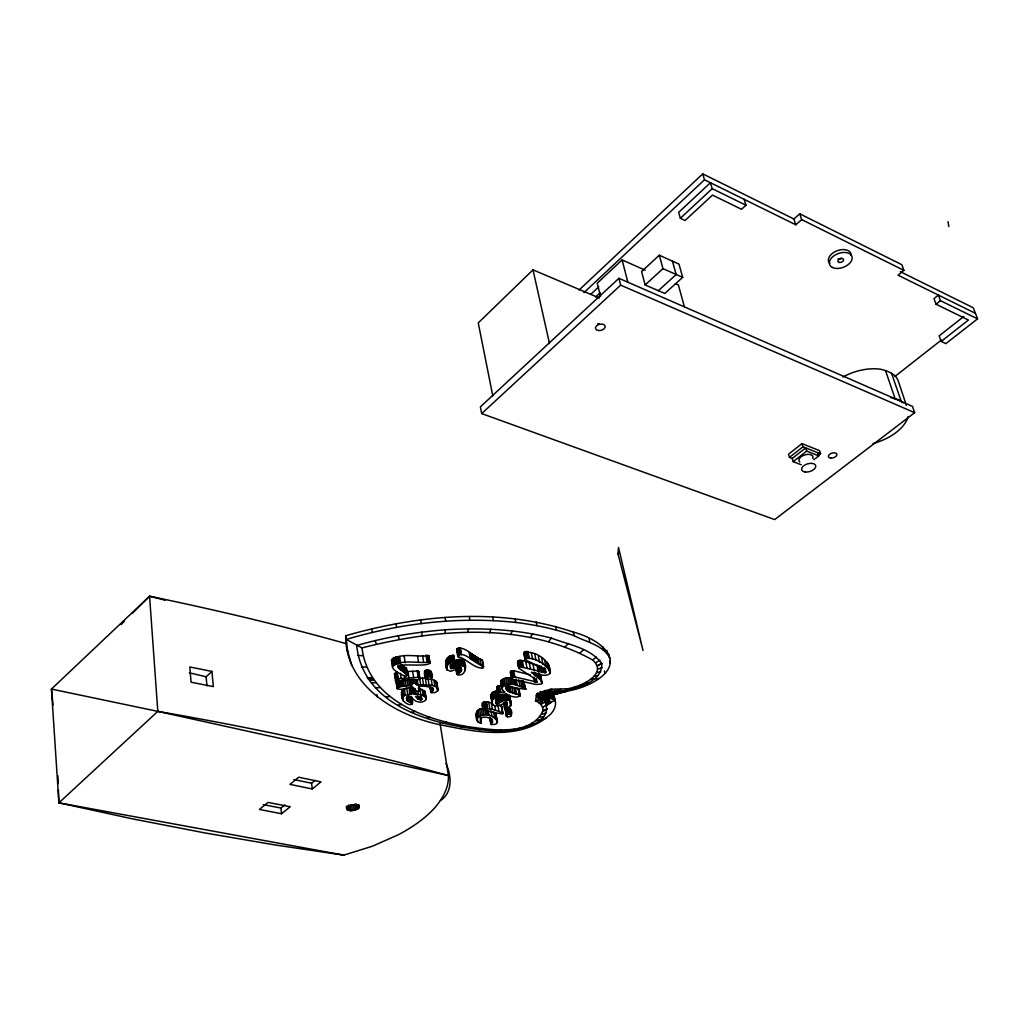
<?xml version="1.0" encoding="UTF-8"?>
<svg xmlns="http://www.w3.org/2000/svg" width="1029" height="1029" viewBox="0 0 1029 1029"><rect width="100%" height="100%" fill="white"/><g stroke="black" fill="none" stroke-linecap="round" stroke-linejoin="round"><path stroke-width="1.5" d="M545.344 690.51C546.103 695.089 543.531 702.267 538.038 697.546L536.276 695.604M550.026 694.215L548.727 696.157L544.238 698.807L541.241 698.884L539.093 697.456L540.637 698.755M454.664 660.837L459.616 659.345L463.41 660.091C467.552 664.978 465.751 676.555 457.751 674.883C455.345 672.966 463.732 672.477 461.211 668.503L459.989 668.117L450.496 671.332L446.856 669.66L445.634 661.467L447.203 658.161L449.532 656.142L453.274 655.293L453.66 659.332M446.676 669.364C443.666 662.766 460.606 659.152 452.104 665.043C446.83 673.776 461.031 662.38 464.516 666.483L465.378 668.58M402.648 699.656C400.808 695.231 400.397 688.478 406.751 688.272L407.728 694.626C391.38 697.34 418.842 713.882 411.278 697.379L409.401 696.144L410.365 702.473L412.243 703.695M482.369 660.785L482.099 659.821C474.768 658.187 462.896 643.588 456.632 649.633L457.828 656.566C466.767 658.714 473.584 668.245 482.691 668.143L483.54 666.651L482.408 660.284M362.002 647.897C436.772 628.848 522.655 621.323 592.601 659.949C609.168 674.792 578.89 687.308 567.056 688.813L566.542 691.244L549.949 695.668C546.901 698.884 537.768 701.173 536.405 695.591L535.517 700.929C539.556 702.215 543.248 706.023 543.042 710.486C533.472 732.738 501.818 730.976 481.945 728.532C434.161 723.155 368.716 703.887 362.002 647.897L346.22 639.408L345.718 635.729C419.176 614.66 499.927 607.226 573.397 632.128C601.759 639.562 629.208 662.676 592.743 682.471A45.855 22.767 -11.6 0 1 566.542 691.244L548.791 695.63L554.965 700.003A44.71 21.635 -10.6 0 1 550.669 714.126C519.799 742.153 473.945 731.632 437.325 724.146C394.493 714.563 345.178 685.082 345.718 635.729M563.66 691.411L566.76 690.691L549.949 695.668L550.361 692.787L547.942 696.067L542.759 698.292L540.238 698.395L537.267 696.492L538.643 693.97L542.888 692.195L547.505 692.208L549.769 693.996L549.486 695.257C545.833 701.071 542.399 698.086 542.888 692.195M511.439 715.425C511.181 713.148 506.178 713.187 506.204 715.76L506.461 716.3C511.297 718.782 513.445 712.685 510.333 708.737C509.136 707.077 505.175 707.129 505.072 709.573L505.934 710.473M549.769 693.996L549.936 691.951L546.425 696.401L542.167 698.794L539.736 697.713L540.649 696.067L545.023 694.742L547.942 696.067L547.029 697.726L544.238 698.755L540.418 697.868L540.611 698.832L537.087 701.418M510.333 708.737L510.32 712.994M617.966 553.782L618.506 547.467L643.022 650.469L617.966 553.782L619.458 552.573M445.03 633.478L445.364 629.787C480.852 627.549 516.854 629.208 551.403 638.109C568.342 644.694 590.852 647.948 601.824 663.718C602.261 681.198 580.099 687.333 566.246 690.279L549.949 695.668L549.756 694.691L548.791 695.63L552.496 695.861L554.965 700.003L542.656 707.309M397.117 688.555L396.165 682.163L397.58 680.593L398.545 686.986L397.168 687.951C400.114 691.681 408.384 686.6 412.899 687.565L415.484 691.192L418.417 691.398L419.639 690.318L419.047 686.497M490.679 723.863L490.91 723.246C497.612 718.165 476.491 712.505 480.865 723.233C473.842 722.474 474.356 707.116 483.025 708.659L484.119 714.872C491.515 712.621 505.316 725.754 491.013 724.352L489.585 717.689L490.653 718.525M477.43 720.995L476.427 712.274M403.394 671.77C383.997 659.833 424.874 668.426 429.955 663.139L428.72 655.692C417.144 657.402 400.924 652.142 391.483 660.052L392.538 667.306C393.039 671.783 415.189 681.944 403.394 671.77L402.416 665.339L406.301 668.194L406.095 669.107M500.596 681.957C502.011 677.506 508.519 677.468 512.416 678.06L513.6 684.336C543.248 693.713 512.699 686.394 506.217 687.282L506.448 689.61L508.635 691.501L519.298 694.948L519.941 696.106L516.095 697.186L497.779 693.752L499.271 692.08L504.93 692.26L502.358 689.713L500.596 681.957L502.358 689.713M501.74 688.234L500.686 681.159M394.416 674.201L397.155 672.246L398.12 678.664L418.186 677.365L419.973 678.651L418.79 679.616L396.062 681.018L394.66 674.471M546.463 704.479L546.952 700.466M395.368 680.606L398.12 678.664M491.978 703.617L491.129 694.356L492.659 692.337L496.042 691.154L497.033 691.797L498.499 703.219C489.894 706.306 505.059 691.861 493.032 699.244C488.428 709.29 501.843 705.74 505.959 702.138L507.053 702.974L507.284 705.418L504.429 707.823L507.696 708.261L511.31 704.608L508.905 694.755L510.744 701.958M424.565 671.667C428.36 666.252 435.717 674.998 430.727 679.011C426.032 681.211 423.716 675.834 424.565 671.667L425.556 672.632M425.582 678.06L428.205 676.529L431.948 677.584M437.891 688.877L436.836 687.282L432.154 685.185L431.125 678.831L436.463 681.674L437.659 690.781L435.1 692.594L431.215 692.646L430.199 686.948M546.631 696.8C544.804 701.418 540.559 693.765 539.903 691.578M429.042 656.129L428.283 657.209M511.477 678.51L512.198 677.442L514.873 676.992L536.958 682.047L532.688 677.352L518.95 668.348L520.108 666.805L545.627 672.632L545.164 670.303L541.961 667.68L525.472 659.988L525.099 658.83C533.807 656.309 546.862 664.245 550.309 672.696L549.962 673.519C544.547 678.047 537.151 672.696 531.388 672.323L540.649 680.028L541.949 682.073L541.756 683.976L536.045 684.478L512.879 679.384L511.477 678.51L510.307 672.22L511.027 671.152L513.69 670.702L530.437 674.883M548.418 696.389L548.058 694.575C545.087 693.044 539.891 693.816 538.759 697.328M467.629 632.526L468.504 628.835M398.545 686.986L411.407 685.275L412.333 683.719L414.777 683.166L417.182 684.812L432.154 685.185M524.931 659.486L523.877 652.476C534.411 650.161 550.888 660.142 550.309 672.696M553.036 694.472L554.965 700.003L547.634 697.43L544.958 701.997L540.894 704.441L542.18 697.868L539.556 698.279M445.364 629.787C415.382 632.102 385.579 637.131 356.69 645.517C363.584 711.579 444.94 727.837 499.078 731.336C513.87 732.031 555.171 724.159 544.958 701.997L546.013 698.112L548.727 696.157L548.328 694.215L543.171 693.585L539.595 695.089L538.437 697.212L540.907 698.807M547.505 692.208L544.92 697.083L541.138 697.996L542.592 696.389L544.765 695.964L546.759 696.877L545.383 697.778L539.916 696.89L536.585 694.189M463.667 665.21L464.028 661.03M523.144 682.613L523.928 681.777M518.95 668.348C511.889 651.589 533.781 666.445 539.942 665.904L541.177 672.194M483.681 709.611C478.562 701.122 486.125 700.556 491.296 703.103L492.415 709.328C528.404 720.814 459.448 705.855 492.415 709.328M549.023 692.941L549.499 691.604M489.572 632.899L490.962 629.221M412.063 704.145L411.278 697.379M358.812 808.087L359.082 806.556L357.693 805.36L350.04 805.154L350.76 810.775L358.053 808.845L358.812 808.087L358.439 805.283M430.083 662.56L429.762 662.123C418.147 663.846 401.927 658.611 392.448 666.522L392.538 667.306M510.564 634.546L512.442 630.918M477.507 718.474L479.154 716.351L484.119 714.872M540.894 704.441L544.212 698.588L544.958 701.997M497.779 693.752L496.84 686.69L498.808 685.713L502.332 685.906M501.843 687.436L507.168 684.362L513.6 684.336M495.734 717.046L496.338 715.528L495.476 713.509L496.583 719.695M410.365 702.473L407.034 700.389L406.339 698.459L407.548 697.07L411.317 696.466C413.594 701.971 422.25 704.389 426.16 699.514C425.852 694.369 418.353 694.704 414.533 694.06L413.555 687.719C408.925 685.018 408.333 690.858 410.378 694.266L407.728 694.626M410.378 694.266L412.423 693.482L414.533 694.06M530.321 637.44L532.675 633.903M575.751 686.549L574.478 688.465L573.603 687.359M424.462 694.228L424.758 691.141L419.858 688.633L420.861 694.974M506.448 731.259L507.348 729.96M583.314 683.642L581.604 686.086L580.922 684.774M552.599 689.571L549.254 692.234L560.471 689.559L559.429 690.986L549.949 695.668L566.812 690.549L551.171 694.343L566.953 690.202L550.129 692.929L546.412 691.488L540.83 692.208L550.862 689.198L567.056 688.813M549.756 694.691L548.38 696.517L545.82 697.135M548.637 641.517L551.403 638.109M538.99 702.936L542.373 698.845M483.54 666.651L483.231 666.175C476.453 664.85 462.227 648.913 457.828 656.566M565.255 646.714L568.394 643.447M121.075 624.577L124.458 621.207M132.368 613.335L149.565 596.203A1911.2 548.856 -1.2 0 1 346.696 643.794M599.302 298.011L532.996 269.842L478.253 322.913L492.827 396.049M165.116 600.229L149.565 596.203L51.45 689.07L58.91 802.839L133.063 818.981L205.093 832.963L275.257 844.976L343.776 855.138L372.459 846.211L398.159 834.815A154.877 71.117 -7.5 0 0 435.769 806.62C443.087 797.925 448.85 787.211 448.451 775.557L440.039 723.464M579.07 290.037L702.73 173.862L793.886 218.984L795.79 224.785L801.668 219.614L799.752 213.813L793.886 218.984M583.983 292.609L704.492 179.792L702.73 173.862M645.183 270.19L622.108 259.938L597.244 283.181L600.512 296.416M590.749 294.32L598.801 286.808M595.637 296.982L600.254 292.686M680.349 218.277L712.209 188.667L710.422 182.712L678.664 212.347L680.349 218.277L685.057 220.502L712.48 195.098L741.536 209.286L745.986 205.234L744.147 199.343M618.931 278.306L480.363 406.867L481.675 413.581L774.67 519.581L914.665 412.68L912.466 406.365L618.931 278.306L620.68 285.149L914.665 412.68M343.776 855.138L58.91 802.839L157.81 711.373L149.565 596.203M481.675 413.581L620.68 285.149M659.306 255.205L641.582 271.54L645.132 284.956L664.811 293.458L682.677 277.354L678.986 264.119L659.306 255.205L662.972 268.646L682.677 277.354M206.945 685.854L206.134 676.773L211.948 671.435L189.799 666.959L191.072 682.214L213.312 686.6L211.948 671.435M645.132 284.956L662.972 268.646M658.303 290.731L676.156 274.563L672.451 261.16M580.034 652.939L583.494 649.839M418.43 673.005L418.932 671.834L417.542 670.985L408.011 671.551L409.002 677.957M799.752 213.813L901.841 264.697L903.886 270.357L898.034 275.18L975.428 313.33M263.27 804.601L280.943 808.074L284.853 804.897M293.767 779.545L311.568 783.223L315.144 780.329M281.547 813.746L290.204 806.762L268.042 802.388L259.424 809.45L281.547 813.746L280.943 808.074M312.237 788.96L320.997 781.886L298.68 777.229L289.959 784.381L312.237 788.96L311.568 783.223M940.48 300.687L938.397 295.079L933.985 298.629L936.056 304.237L940.48 300.687L977.55 318.874L945.87 343.622L941.188 341.409L939.155 335.866L963.864 316.43M818.055 455.693L820.499 453.789L819.521 450.625L801.964 443.615L788.523 454.188L789.475 457.378L792.394 458.522M789.475 457.378L802.929 446.805L820.499 453.789M895.063 376.357L941.342 340.046M941.188 341.409L968.443 320.045L936.056 304.237M806.672 451.088L805.694 447.898L792.227 458.458L793.192 461.635L806.672 451.088L818.762 455.886L813.862 459.693M499.078 731.336L500.776 730.011M547.544 691.745L550.862 689.198M592.601 659.949L596.396 657.094M430.958 691.694C441.724 687.758 412.295 682.278 419.639 690.318M421.646 699.54L422.16 698.64L421.273 697.713L415.536 696.401L417.748 698.987L420.629 699.784L421.646 699.54L421.144 696.376M497.38 696.993L502.499 694.241L503.644 700.466L498.499 703.219M595.765 662.715L599.933 660.194M601.579 663.268L597.412 665.776L601.824 663.718M479.733 729.818L481.945 728.532M542.527 711.682L547.389 708.942L543.042 710.486M546.18 698.086L547.788 697.212M460.992 727.143L463.59 725.908M550.489 694.704L559.429 690.986L550.554 693.765L549.936 691.951M354.002 810.518L353.281 804.897L356.214 803.919L356.947 809.527M535.517 700.929L540.611 698.832M548.791 695.63L552.972 693.97M443.255 723.336L446.213 722.165M541.627 714.46L546.245 712.775M597.656 669.146L602.081 667.589M411.085 697.816L410.082 698.099M550.129 692.929L560.471 689.559M426.675 718.396L430.006 717.316M549.949 695.668L566.953 690.202L551.171 694.343L566.863 690.408L549.949 695.668L566.915 690.266M546.103 718.255L535.942 720.596M503.644 700.466L507.953 699.913L510.062 700.993M609.978 658.328C603.393 645.067 586.234 642.096 574.143 635.69C555.3 628.951 535.646 624.899 515.812 622.442C458.883 616.358 401.001 623.227 346.22 639.408L347.828 653.505M351.738 805.077L348.792 806.067L346.593 808.292L347.185 809.707L350.76 810.775M411.446 712.351L415.111 711.399M596.498 672.683L600.73 671.641M551.3 694.331L560.573 692.144M555.866 693.443L566.542 691.244L563.416 691.591M397.734 705.238L401.722 704.415M598.904 678.535L590.607 679.346M539.659 717.239L543.582 716.596M385.721 697.083L389.991 696.427M593.977 676.207L597.836 675.693M402.892 686.343L401.927 679.963L405.246 679.629L406.211 686.009M375.572 687.964L380.1 687.501M542.193 698.897L544.264 698.884M371.52 682.96L376.151 682.6M369.475 680.452L374.17 680.143M368.459 679.191L373.167 678.908M367.945 678.548L372.665 678.291M367.687 678.24L372.421 677.982L367.43 677.918M546.142 698.009L541.756 696.865L537.82 692.761M419.626 678.24L425.311 678.06L426.328 684.439M361.449 667.049L366.363 667.036M367.302 677.687L372.176 677.661M357.745 655.447L362.787 655.679M544.92 697.083C537.627 699.849 547.891 696.877 547.029 697.726M539.762 698.382L541.884 698.627M539.981 698.498L542.039 698.768M531.633 723.271L534.27 723.619M540.366 698.704L541.241 698.884M585.591 682.561L588.061 683.076M509.355 691.938L508.197 685.674L519.028 689.134L520.198 695.372M189.31 672.799L206.134 676.773M498.936 705.251L501.728 706.601M890.947 397.618L898.664 399.805L903.346 402.815M524.829 687.565L523.632 681.301L522.115 680.799L523.298 687.063M906.395 405.413L898.021 380.293C895.114 373.578 887.795 371.212 881.313 369.36A39.243 22.239 -18.6 0 0 842.931 377M526.205 725.792L528.057 726.5M793.192 461.635L801.244 464.774M483.141 703.669L482.421 703.141M675.487 283.657L678.368 284.93L684.401 306.771M536.328 694.678L537.537 695.231L536.855 693.7M547.441 696.466L554.965 700.003M712.209 188.667L745.986 205.234M497.637 687.977L496.57 687.153M704.492 179.792L795.79 224.785M900.298 271.656L973.305 307.8L977.55 318.874M801.668 219.614L903.886 270.357M538.038 697.546L539.08 698.086M446.239 663.679L445.608 662.972M457.185 650.56L456.632 649.633M520.172 727.799L521.15 728.789M542.116 683.089L540.727 675.821L539.428 673.763L540.649 680.028M392.216 661.763L391.483 660.052M541.305 697.868L544.225 698.704M550.965 702.653L547.634 697.43L546.708 704.891L547.467 704.968L547.634 697.43L549.962 703.309M490.859 697.379L491.412 698.678M375.07 640.578L376.421 644.013M476.363 714.795L477.765 721.843M891.564 373.295L901.263 401.477M885.493 370.581L895.166 398.815M347.326 649.839L351.777 665.609M817.772 452.709L818.762 455.886M801.964 443.615L802.929 446.805M509.599 695.733L511.13 705.367M622.108 259.938L627.806 282.075M532.996 269.842L549.473 343.519M398.313 635.69L399.111 639.253M609.773 660.85L610.274 663.178M606.891 650.392L607.663 653.904M602.634 646.598L603.406 650.122M604.435 670.972L604.936 673.288M589.09 638.868L589.849 642.418M573.397 632.128L574.143 635.69M401.542 692.607L401.683 693.302M555.711 626.468L556.445 630.044M548.959 703.977L547.634 697.43L547.968 704.633M548.534 664.412L549.795 670.689M547.942 663.409L549.962 673.519M547.274 662.522L548.534 668.811M546.695 661.866L547.955 668.155M552.033 693.546L552.496 695.861M544.521 659.923L545.769 666.213M536.212 622.005L536.919 625.606M545.267 668.979L545.897 672.13M544.701 667.924L545.627 672.632M544.187 668.078L545.126 672.799M541.653 657.917L542.9 664.232M543.222 668.04L544.161 672.747M541.498 666.252L542.733 672.529M546.219 690.51L546.412 691.488M538.334 655.962L539.569 662.277M544.457 690.51L544.65 691.488M538.386 665.493L539.62 671.783M540.186 674.78L541.421 681.031M540.842 679.294L541.46 682.42M543.839 696.89L544.032 697.881M537.009 665.133L538.244 671.422M538.604 672.876L539.839 679.14M534.797 654.174L536.032 660.502M538.193 673.751L539.119 678.458M537.884 673.468L538.797 678.175M537.267 674.252L537.871 677.391M535.98 673.198L536.598 676.336M531.273 652.656L532.507 658.984M536.341 678.921L536.958 682.047M532.945 663.949L534.18 670.252M534.501 672.027L535.119 675.165M535.929 678.96L536.533 682.086M535.504 678.986L536.109 682.111M535.029 678.973L535.646 682.098M534.283 677.326L535.196 682.021M533.781 677.211L534.694 681.905M528.031 651.537L529.266 657.878M527.182 651.37L528.417 657.711M529.279 662.843L530.501 669.146M526.256 651.357L527.491 657.698M525.356 651.524L526.578 657.878M524.533 651.897L525.755 658.238M524.739 656.193L525.472 659.988M525.793 661.801L527.015 668.104M523.877 652.476L525.099 658.83M515.117 618.828L515.812 622.442M522.333 660.798L523.542 667.126M521.446 660.567L522.655 666.895M520.455 660.399L521.664 666.728M523.877 681.558L525.124 688.028M523.877 681.918L525.073 688.169M519.658 660.374L520.867 666.702M523.542 682.253L524.739 688.504M523.144 681.095L524.34 687.359M518.912 660.489L520.108 666.805M518.23 660.759L519.426 667.088M517.651 661.248L518.86 667.577M520.687 680.388L521.87 686.652M518.745 679.822L519.941 686.086M519.053 691.424L519.941 696.106M518.127 688.71L519.298 694.948M516.172 679.089L517.355 685.365M513.69 670.702L514.873 676.992M515.426 680.336L516.314 685.044M512.854 670.715L514.037 677.018M514.166 679.963L515.04 684.671M515.465 688.092L516.635 694.343M511.889 670.869L513.072 677.172M511.027 671.152L512.198 677.442M513.934 687.706L515.105 693.958M510.461 671.525L512.03 679.037M510.834 677.815L512.005 684.092M511.915 687.153L513.085 693.405M509.304 677.738L510.474 684.028M509.869 686.459L511.04 692.71M507.683 677.815L508.853 684.105M509.882 696.826L511.31 704.608M507.477 685.25L508.635 691.501M505.998 678.085L507.168 684.362M509.767 701.508L510.628 706.164M506.911 687.552L507.49 690.691M508.223 695.591L509.085 700.26M505.869 686.484L506.448 689.61M504.287 678.561L505.458 684.851M509.638 708.068L511.259 715.85M492.711 616.976L493.38 620.616M506.808 693.687L507.953 699.913M503.425 678.921L504.583 685.211M506.114 693.649L507.258 699.887M508.712 707.733L509.844 713.92M508.39 707.656L509.522 713.843M505.432 693.675L506.577 699.9M507.979 707.605L509.111 713.792M502.486 679.41L503.644 685.7M506.422 700.749L507.284 705.418M507.644 707.592L508.776 713.779M506.062 701.444L506.911 706.1M507.001 707.695L508.146 713.882M501.676 679.925L502.821 686.202M505.522 701.817L506.384 706.473M503.876 693.855L505.02 700.093M501.174 680.336L502.332 686.626M504.84 702.087L505.702 706.743M505.934 708.016L507.078 714.203M506.615 712.119L507.464 716.75M506.217 712.017L507.065 716.647M505.393 708.441L506.525 714.628M504.133 702.383L504.982 707.039M504.081 703.437L504.66 706.55M505.123 708.968L506.461 716.3M503.541 702.833L504.429 707.823M501.277 694.755L502.422 700.981M499.451 685.726L500.596 691.99M498.808 685.713L499.94 691.977M500.21 695.334L501.355 701.572M498.126 685.816L499.271 692.08M501.65 706.228L502.847 712.801M499.554 695.733L500.686 701.971M501.406 705.984L502.538 712.184M501.187 705.868L502.589 713.316M497.457 686.111L498.602 692.388M501.612 710.615L502.178 713.714M496.84 686.69L497.972 692.954M498.512 696.363L499.644 702.601M497.033 691.797L498.139 698.318M496.84 691.514L497.946 698.485M496.48 691.282L497.612 697.533M496.042 691.154L497.174 697.405M497.804 704.955L498.936 711.155M494.988 691.269L496.119 697.533M496.583 699.013L497.419 703.682M495.682 699.141L496.531 703.823M495.541 700.62L496.094 703.733M493.779 691.72L494.898 697.971M492.659 692.337L493.791 698.588M494.705 705.547L495.554 710.203M496.068 714.499L497.457 721.702M491.913 692.993L493.032 699.244M496.492 717.805L497.329 722.435M491.129 694.356L492.248 700.595M491.708 698.91L492.827 705.135M490.782 695.874L492.248 703.347M493.534 711.746L494.64 717.933M482.099 659.821L483.514 667.139M490.897 710.306L492.003 716.506M492.094 719.104L492.647 722.191M482.009 664.335L482.691 668.143M488.685 702.383L489.804 708.608M491.695 719.284L492.248 722.371M490.666 718.139L491.759 724.686M479.861 658.663L480.993 665.043M489.817 717.072L491.013 724.352M488.222 710.833L489.045 715.489M486.395 701.778L487.502 708.003M486.022 701.714L487.322 707.952M477.803 657.518L478.935 663.898M485.161 701.727L486.254 707.952M486.344 708.917L487.437 715.129M476.723 656.875L477.842 663.255M469.275 616.525L469.919 620.178M484.17 701.907L485.264 708.145M485.058 710.254L485.881 714.911M475.334 656.065L476.453 662.444M483.231 702.28L484.337 708.505M483.694 706.782L484.235 709.894M482.537 702.833L483.964 709.791M473.777 655.151L474.896 661.544M472.157 654.225L473.289 660.618M481.328 708.878L482.421 715.078M470.587 653.351L471.706 659.756M479.681 709.354L480.762 715.567M469.173 652.618L470.292 659.023M480.427 717.033L481.418 722.577M480.324 717.239L481.302 722.898M478.061 710.139L479.154 716.351M477.533 710.524L478.614 716.737M477.134 710.923L478.215 717.136M476.26 713.907L477.34 720.107M947.979 221.582L948.841 226.56M463.41 660.091L465.172 669.815M464.606 668.181L465.044 670.728M462.484 659.563L463.577 665.943M460.349 648.206L461.455 654.624M460.002 648.077L461.288 654.56M461.841 659.435L462.934 665.814M459.191 647.974L460.297 654.405M461.172 659.357L462.265 665.75M458.317 648.064L459.41 654.483M457.725 648.283L458.831 654.701M459.616 659.345L460.709 665.737M460.915 667.538L461.352 670.085M457.21 648.656L458.304 655.074M460.413 667.204L461.069 671.037M456.799 649.119L458.278 656.978M459.706 666.831L460.568 671.924M458.137 659.589L459.23 665.982M459.05 667.538L459.924 672.632M458.381 667.885L459.256 672.979M456.747 659.988L457.828 666.38M540.727 675.821L540.894 676.838M457.609 668.091L458.484 673.185M455.474 660.489L456.554 666.882M456.812 668.323L457.673 673.416M453.879 655.807L455.744 667.229M456.053 668.734L457.172 674.574M453.648 655.499L454.882 662.843M455.95 669.107L456.812 674.201M453.274 655.293L454.368 661.711M453.609 662.676L454.471 667.782M452.207 655.293L453.3 661.698M445.12 617.49L445.737 621.143M450.856 655.614L451.937 662.02M452.258 663.203L453.12 668.31M451.242 664.837L451.885 668.67M449.532 656.142L450.612 662.56M450.329 664.875L450.972 668.709M448.528 656.759L449.596 663.165M450.175 666.007L450.599 668.554M447.203 658.161L448.271 664.567M446.2 659.795L447.268 666.2M446.457 664.953L447.306 670.072M445.634 661.467L446.856 669.66M437.994 689.893L436.862 682.536M436.463 681.674L437.505 688.028M436.888 686.021L437.659 690.781M435.807 680.941L436.836 687.282M433.826 679.719L434.855 686.073M428.72 655.692L429.955 663.139M430.817 671.487L431.846 677.867M428.064 655.37L429.106 661.814M430.611 670.818L431.64 677.211M430.714 673.069L431.331 676.902M430.058 670.419L431.087 676.812M432.694 687.423L433.209 690.588M427.138 655.203L428.18 661.647M431.858 687.745L432.36 690.909M420.578 619.857L421.17 623.535M428.527 670.111L429.556 676.503M426.006 655.203L427.048 661.647M430.778 686.51L431.537 691.269M430.199 686.317L431.215 692.646M427.189 670.149L428.205 676.529M430.071 687.501L430.842 692.26M426.765 670.188L427.781 676.567M427.948 678.201L428.964 684.568M426.263 670.265L427.292 676.645M425.903 670.355L426.932 676.748M425.363 670.625L426.392 677.018M426.16 676.465L426.572 679.011M422.585 655.602L423.614 662.046M424.63 671.178L425.916 678.535M425.144 691.912L426.147 698.228M424.758 691.141L426.16 699.514M422.469 678.098L423.472 684.465M424.102 690.472L425.106 696.8M417.542 655.923L418.559 662.367M422.224 689.404L423.215 695.733M418.932 671.834L419.973 678.651M418.61 671.371L420.629 684.607M418.083 671.101L419.086 677.494M417.542 670.985L418.546 677.378M417.182 670.959L418.186 677.365M420.578 696.556L421.08 699.72M418.829 686.536L419.562 690.768M420.359 696.594L420.848 699.759M420.128 696.62L420.629 699.784M417.247 679.68L418.044 684.787M416.385 679.719L417.182 684.812M417.877 691.295L418.379 694.472M418.649 696.466L419.15 699.617M415.819 679.526L416.616 684.632M415.652 680.143L416.256 683.963M415.163 679.564L415.755 683.397M417.247 695.823L417.748 698.987M414.185 679.333L414.777 683.166M412.616 671.268L413.607 677.674M415.394 689.43L416.14 694.189M415.086 688.645L415.484 691.192M412.861 679.436L413.452 683.256M412.166 679.629L412.77 683.462M413.053 687.372L414.031 693.726M411.741 679.899L412.333 683.719M411.188 679.23L411.973 684.336M412.333 687.166L413.311 693.52M411.047 679.809L411.832 684.915M410.622 680.169L411.407 685.275M411.433 687.128L412.423 693.482M410.198 680.272L410.983 685.365M410.43 687.256L411.407 693.61M408.745 679.204L409.722 685.584M409.645 687.552L410.622 693.906M406.468 668.426L407.458 674.844M406.301 668.194L407.407 675.217M410.648 696.774L411.626 703.09M404.217 656.412L405.207 662.869M405.992 667.924L407.085 675.513M407.085 679.423L408.063 685.803M404.153 666.599L405.143 673.017M408.204 695.591L409.182 701.919M403.098 665.827L404.075 672.259M404.333 675.654L404.719 678.214M407.291 696.479L408.011 701.238M395.998 623.625L396.564 627.291M401.76 664.875L402.738 671.307M406.545 697.225L407.034 700.389M403.445 679.822L404.41 686.202M399.664 656.553L400.641 663.01M404.371 688.967L405.336 695.321M400.397 665.03L401.181 670.175M398.635 656.605L399.612 663.075M400.41 673.313L401.181 678.445M402.828 689.816L403.78 696.183M399.033 665.043L399.612 668.901M397.451 656.721L398.429 663.178M401.104 681.314L401.876 686.433M401.953 690.781L402.905 697.122M397.927 665.056L398.313 667.628M402.378 694.716L403.329 701.045M396.306 656.862L397.271 663.319M401.58 691.732L402.532 698.086M399.638 680.143L400.59 686.523M395.342 657.016L396.319 663.473M398.686 680.272L399.638 686.665M396.924 672.271L397.876 678.69M396.692 672.31L397.657 678.728M393.863 657.454L394.84 663.924M395.818 672.58L396.77 678.999M396.731 681.031L397.696 687.423M397.335 685.25L397.721 687.796M392.898 658.148L393.863 664.618M395.02 673.017L395.985 679.436M396.216 681.571L397.387 688.864M394.493 673.571L395.625 680.876M392.255 658.907L393.219 665.377M391.74 659.486L392.705 665.943M371.739 628.719L372.266 632.398M376.961 694.498L377.309 696.877M358.787 804.498L359.16 807.302M357.5 804.639L358.053 808.845M354.838 804.485L355.571 810.106M351.635 805.128L352.368 810.736M348.574 804.974L349.294 810.595M347.532 806.016L348.085 810.235M346.824 806.89L347.185 809.707M346.31 806.234L346.67 809.038M53.058 704.929L51.45 689.07L157.81 711.373L448.451 775.557L427.601 769.846A1983.809 512.326 -2.1 0 0 157.81 711.373M548.959 665.441L549.049 666.419M421.851 632.076L422.083 635.729M609.207 654.83L609.361 657.248M57.856 775.634L58.164 783.635M58.409 790.028L58.91 802.839M513.793 729.201L513.844 730.41M445.943 763.467A38.214 25.957 52.9 0 1 440.361 800.472M554.271 696.543A44.659 21.673 -10.6 0 1 554.785 701.122M799.816 462.06A7.293 4.026 -16.9 0 1 805.128 454.805A7.293 4.026 -16.9 0 1 812.769 458.484M599.045 323.646A4.926 3.126 -14.2 0 1 597.785 323.788M908.067 416.616A39.642 21.995 -18.4 0 1 873.042 443.512M841.542 258.009A2.958 1.839 -20.2 0 1 837.876 258.948M829.773 263.411A11.846 7.344 -20.2 0 1 837.104 250.742A11.846 7.344 -20.2 0 1 851.176 255.359M832.487 267.501L830.737 266.279A11.859 7.332 -20.2 0 1 839.998 253.005A11.859 7.332 -20.2 0 1 851.395 260.916A11.859 7.332 -20.2 0 1 832.487 267.501M805.051 471.989A7.319 4 -16.9 0 0 815.778 466.291A7.319 4 -16.9 0 0 805.231 464.799A7.319 4 -16.9 0 0 805.051 471.989M830.776 458.098A4.425 2.431 -17.4 0 0 836.911 454.355A4.425 2.431 -17.4 0 0 830.236 453.879A4.425 2.431 -17.4 0 0 830.776 458.098M598.222 330.489A4.939 3.126 -14.2 0 0 605.155 326.36A4.939 3.126 -14.2 0 0 597.592 325.087A4.939 3.126 -14.2 0 0 598.222 330.489M839.047 262.382A2.971 1.839 -20.2 0 0 843.587 260.093A2.971 1.839 -20.2 0 0 839.613 258.986A2.971 1.839 -20.2 0 0 839.047 262.382"/></g></svg>
